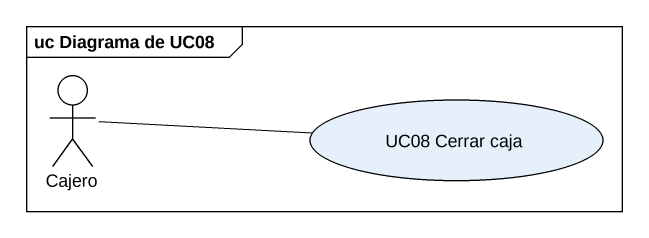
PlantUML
@startuml
mainframe uc Diagrama de UC08
actor Cajero
usecase "UC08 Cerrar caja" as UC08_Cerrar_caja
Cajero -right- UC08_Cerrar_caja
@enduml
